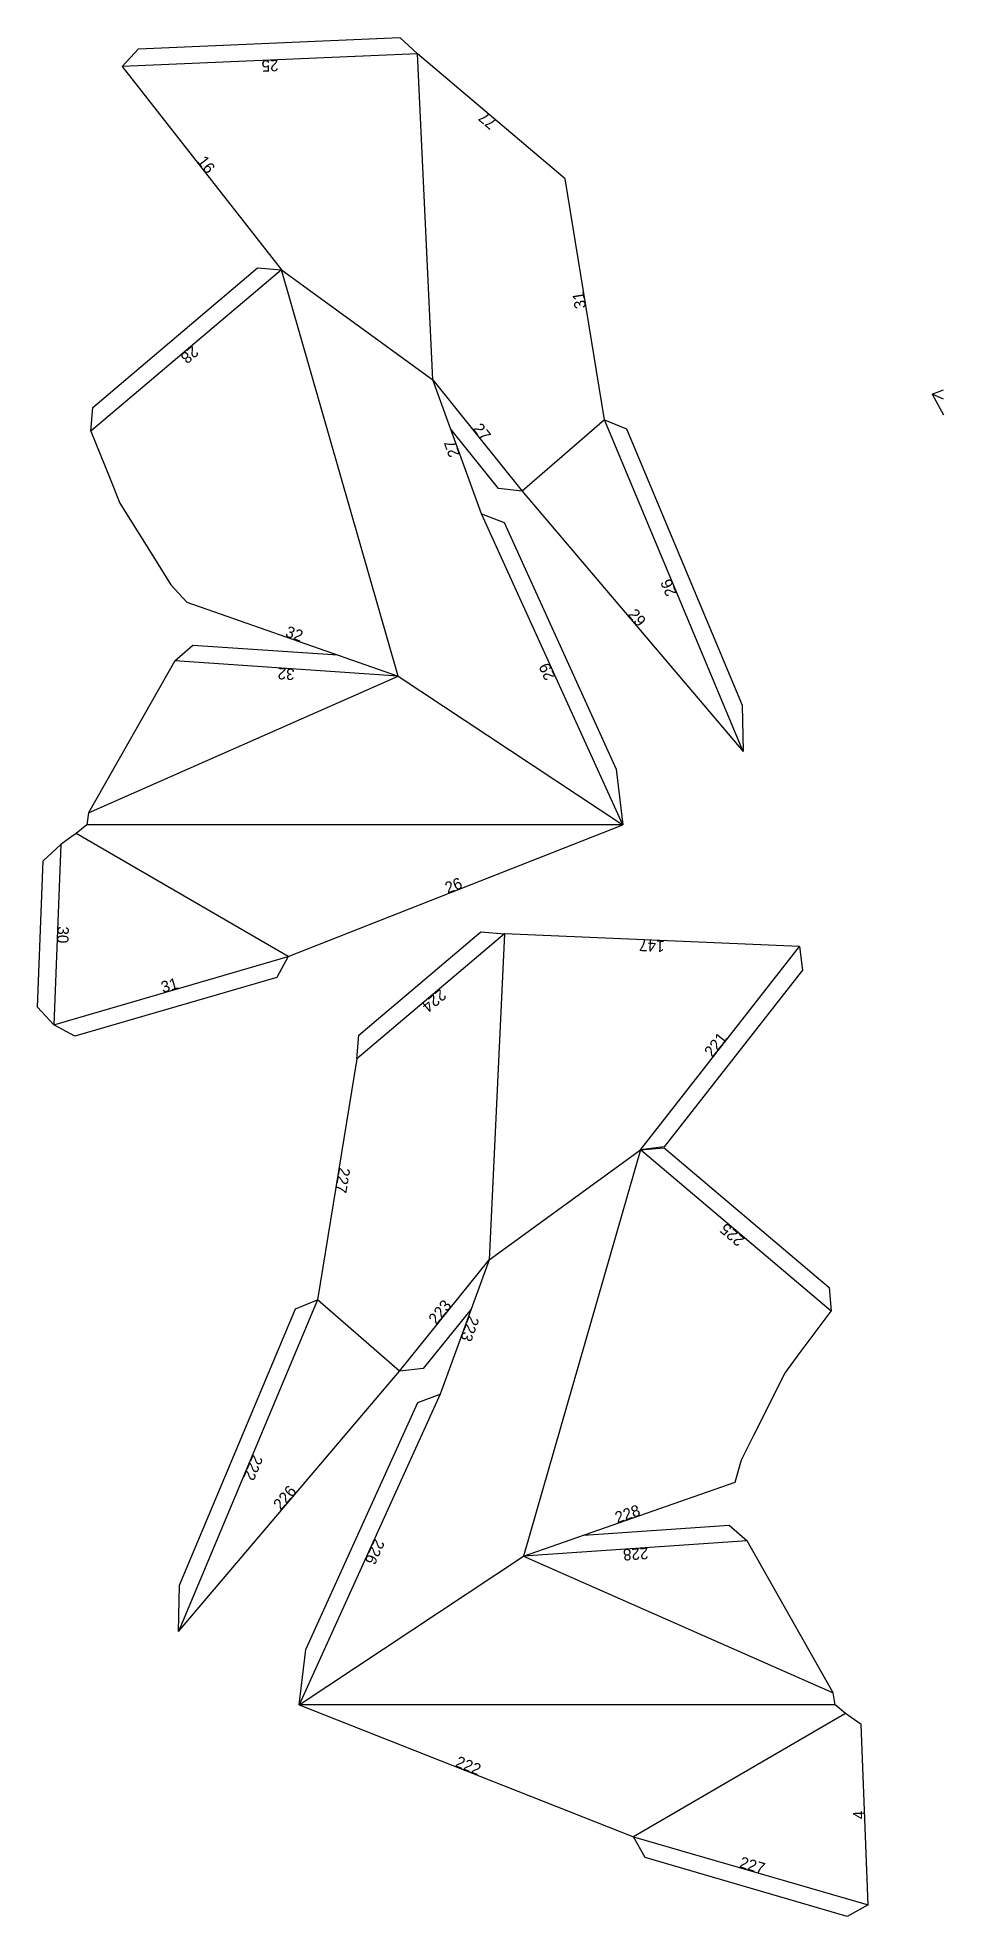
# Model space of a CAD drawing. Extents: x 1232 to 1500, y 14 to 569.
import ezdxf
from ezdxf.enums import TextEntityAlignment as Align

# ---------------------------------------------------------------- set-up
doc = ezdxf.new("R2010")
doc.units = 0

msp = doc.modelspace()

# ---------------------------------------------------------------- linework, layer by layer
at = {"layer": 'CutLine', "color": 8, "linetype": 'CONTINUOUS'}
for p, q in [((1262.022046, 565.913491), (1339.271311, 569.239749)), ((1339.271311, 569.239749), (1344.481777, 564.459472)), ((1257.241769, 560.703025), (1262.022046, 565.913491)), ((1388.167084, 527.449418), (1344.481777, 564.459472)), ((1257.241769, 560.703025), (1304.288201, 500.610327)), ((1399.767701, 456.20507), (1388.167084, 527.449418)), ((1248.527353, 459.899716), (1297.241052, 501.191445)), ((1297.241052, 501.191445), (1304.288201, 500.610327)), ((1363.493628, 428.380342), (1349.068224, 468.060459)), ((1496.689263, 463.75791), (1500, 465.055998)), ((1496.689263, 463.75791), (1500, 457.692628)), ((1247.946236, 452.852567), (1248.527353, 459.899716)), ((1399.767701, 456.20507), (1406.311294, 453.525259)), ((1247.946236, 452.852567), (1253.651813, 438.717484)), ((1368.477969, 435.909926), (1354.37123, 453.473422)), ((1406.311294, 453.525259), (1440.538128, 371.820905)), ((1253.651813, 438.717484), (1256.518538, 431.615448)), ((1375.50729, 435.142686), (1368.477969, 435.909926)), ((1375.50729, 435.142686), (1440.831115, 358.180819)), ((1256.518538, 431.615448), (1267.25553, 414.460138)), ((1363.493628, 428.380342), (1370.112986, 425.893557)), ((1370.112986, 425.893557), (1403.247982, 352.88044)), ((1267.25553, 414.460138), (1271.657324, 407.427061)), ((1271.657324, 407.427061), (1276.337105, 402.309328)), ((1276.337105, 402.309328), (1338.845951, 380.459392)), ((1272.782979, 384.982574), (1278.112839, 389.629356)), ((1278.112839, 389.629356), (1321.015887, 386.691882)), ((1272.782979, 384.982574), (1247.31644, 339.996388)), ((1440.538128, 371.820905), (1440.831115, 358.180819)), ((1403.247982, 352.88044), (1405.21078, 336.456405)), ((1247.31644, 339.996388), (1246.770777, 336.456405)), ((1243.656823, 333.929489), (1242.032924, 332.762346)), ((1246.770777, 336.456405), (1243.656823, 333.929489)), ((1306.327305, 297.507518), (1405.21078, 336.456405)), ((1233.894469, 325.839797), (1239.083968, 330.642828)), ((1242.032924, 332.762346), (1239.083968, 330.642828)), ((1232.219041, 282.519898), (1233.894469, 325.839797)), ((1327.138446, 274.268939), (1363.20592, 304.800642)), ((1363.20592, 304.800642), (1370.252687, 304.21491)), ((1457.492694, 300.458463), (1370.252687, 304.21491)), ((1457.492694, 300.458463), (1458.34742, 293.439243)), ((1306.327305, 297.507518), (1302.924262, 291.309187)), ((1302.924262, 291.309187), (1243.220402, 273.927356)), ((1458.34742, 293.439243), (1417.465482, 241.220491)), ((1237.022071, 277.330399), (1232.219041, 282.519898)), ((1243.220402, 273.927356), (1237.022071, 277.330399)), ((1326.552714, 267.222173), (1327.138446, 274.268939)), ((1326.552714, 267.222173), (1314.967799, 195.97527)), ((1417.465482, 241.220491), (1410.446263, 240.365765)), ((1410.446263, 240.365765), (1417.493411, 240.946883)), ((1417.493411, 240.946883), (1466.20711, 199.655153)), ((1365.666239, 207.815897), (1351.240835, 168.13578)), ((1308.423191, 193.297937), (1314.967799, 195.97527)), ((1466.20711, 199.655153), (1466.788227, 192.608005)), ((1274.165419, 111.60655), (1308.423191, 193.297937)), ((1360.366517, 193.237894), (1346.249714, 175.669458)), ((1457.685828, 180.380965), (1466.788227, 192.608005)), ((1453.112411, 174.237603), (1457.685828, 180.380965)), ((1273.867267, 97.966577), (1339.220232, 174.903701)), ((1346.249714, 175.669458), (1339.220232, 174.903701)), ((1444.048679, 156.142399), (1453.112411, 174.237603)), ((1344.621477, 165.648995), (1351.240835, 168.13578)), ((1311.486481, 92.635878), (1344.621477, 165.648995)), ((1440.332867, 148.723996), (1444.048679, 156.142399)), ((1438.397358, 142.064766), (1440.332867, 148.723996)), ((1375.888512, 120.21483), (1438.397358, 142.064766)), ((1393.718576, 126.44732), (1436.621624, 129.384794)), ((1436.621624, 129.384794), (1441.951484, 124.738012)), ((1467.418023, 79.751826), (1441.951484, 124.738012)), ((1273.867267, 97.966577), (1274.165419, 111.60655)), ((1309.523683, 76.211843), (1311.486481, 92.635878)), ((1467.963686, 76.211843), (1467.418023, 79.751826)), ((1309.523683, 76.211843), (1408.407159, 37.262955)), ((1471.07764, 73.684927), (1467.963686, 76.211843)), ((1472.701533, 72.517775), (1471.07764, 73.684927)), ((1475.650495, 70.398266), (1472.701533, 72.517775)), ((1477.712392, 17.085837), (1475.650495, 70.398266)), ((1411.810201, 31.064625), (1408.407159, 37.262955)), ((1471.514061, 13.682794), (1411.810201, 31.064625)), ((1477.712392, 17.085837), (1471.514061, 13.682794))]:
    msp.add_line(p, q, dxfattribs=at)
at = {"layer": 'MountainLine', "color": 5, "linetype": 'CONTINUOUS'}
for p, q in [((1344.481777, 564.459472), (1257.241769, 560.703025)), ((1304.288201, 500.610327), (1247.946236, 452.852567)), ((1399.767701, 456.20507), (1375.50729, 435.142686)), ((1247.31644, 339.996388), (1338.845951, 380.459392)), ((1306.327305, 297.507518), (1243.656823, 333.929489)), ((1239.083968, 330.642828), (1237.022071, 277.330399)), ((1370.252687, 304.21491), (1326.552714, 267.222173)), ((1466.788227, 192.608005), (1410.446263, 240.365765)), ((1339.220232, 174.903701), (1314.967799, 195.97527)), ((1375.888512, 120.21483), (1467.418023, 79.751826)), ((1471.07764, 73.684927), (1408.407159, 37.262955))]:
    msp.add_line(p, q, dxfattribs=at)
at = {"layer": 'ValleyLine', "color": 1, "linetype": 'CONTINUOUS'}
for p, q in [((1349.068224, 468.060459), (1344.481777, 564.459472)), ((1304.288201, 500.610327), (1349.068224, 468.060459)), ((1338.845951, 380.459392), (1304.288201, 500.610327)), ((1349.068224, 468.060459), (1375.50729, 435.142686)), ((1500, 462.312129), (1496.689263, 463.75791)), ((1440.831115, 358.180819), (1399.767701, 456.20507)), ((1405.21078, 336.456405), (1363.493628, 428.380342)), ((1338.845951, 380.459392), (1272.782979, 384.982574)), ((1338.845951, 380.459392), (1405.21078, 336.456405)), ((1405.21078, 336.456405), (1246.770777, 336.456405)), ((1370.252687, 304.21491), (1365.666239, 207.815897)), ((1410.446263, 240.365765), (1457.492694, 300.458463)), ((1237.022071, 277.330399), (1306.327305, 297.507518)), ((1365.666239, 207.815897), (1410.446263, 240.365765)), ((1410.446263, 240.365765), (1375.888512, 120.21483)), ((1339.220232, 174.903701), (1365.666239, 207.815897)), ((1314.967799, 195.97527), (1273.867267, 97.966577)), ((1351.240835, 168.13578), (1309.523683, 76.211843)), ((1441.951484, 124.738012), (1375.888512, 120.21483)), ((1309.523683, 76.211843), (1375.888512, 120.21483)), ((1467.963686, 76.211843), (1309.523683, 76.211843)), ((1408.407159, 37.262955), (1477.712392, 17.085837))]:
    msp.add_line(p, q, dxfattribs=at)

# ---------------------------------------------------------------- texts
at = {"layer": 'Edge ID'}
for s, rotation, p in [('25', 182.465563, (1300.861773, 562.581249)), ('77', 139.728834, (1366.32443, 545.954445)), ('16', -51.942692, (1280.764985, 530.656676)), ('31', 99.248228, (1393.967392, 491.827244)), ('28', 220.285978, (1276.117218, 476.731447)), ('27', -51.229088, (1362.287757, 451.601572)), ('27', 109.97835, (1356.280926, 448.2204)), ('26', 112.729335, (1420.299408, 407.192945)), ('29', -49.676012, (1408.169202, 396.661753)), ('32', -19.267048, (1307.591528, 391.38436)), ('29', 114.409617, (1384.352204, 382.418373)), ('32', 176.083201, (1305.814465, 382.720983)), ('26', 21.498821, (1355.769043, 316.981961)), ('30', 267.785148, (1238.05302, 303.986613)), ('147', 177.534437, (1413.87269, 302.336687)), ('31', 16.23208, (1271.674688, 287.418958)), ('224', 220.248457, (1348.4027, 285.718542)), ('221', 51.942692, (1433.969478, 270.412114)), ('227', 260.764399, (1320.760256, 231.598721)), ('225', 139.714022, (1438.617245, 216.486885)), ('223', 51.217004, (1352.443235, 191.359799)), ('223', 250.02165, (1358.453537, 187.975838)), ('222', 247.248968, (1294.417533, 146.970923)), ('226', 49.654315, (1306.543749, 136.435139)), ('228', 19.267048, (1407.142935, 131.139798)), ('226', 245.590383, (1330.382259, 122.173811)), ('228', 183.916799, (1408.919998, 122.476421)), ('222', -21.498821, (1358.965421, 56.737399)), ('4', 92.214852, (1476.681444, 43.742051)), ('227', -16.23208, (1443.059775, 27.174396))]:
    msp.add_text(s, height=3.36, rotation=rotation, dxfattribs=at).set_placement(p, align=Align.CENTER)

doc.saveas('drawing.dxf')
